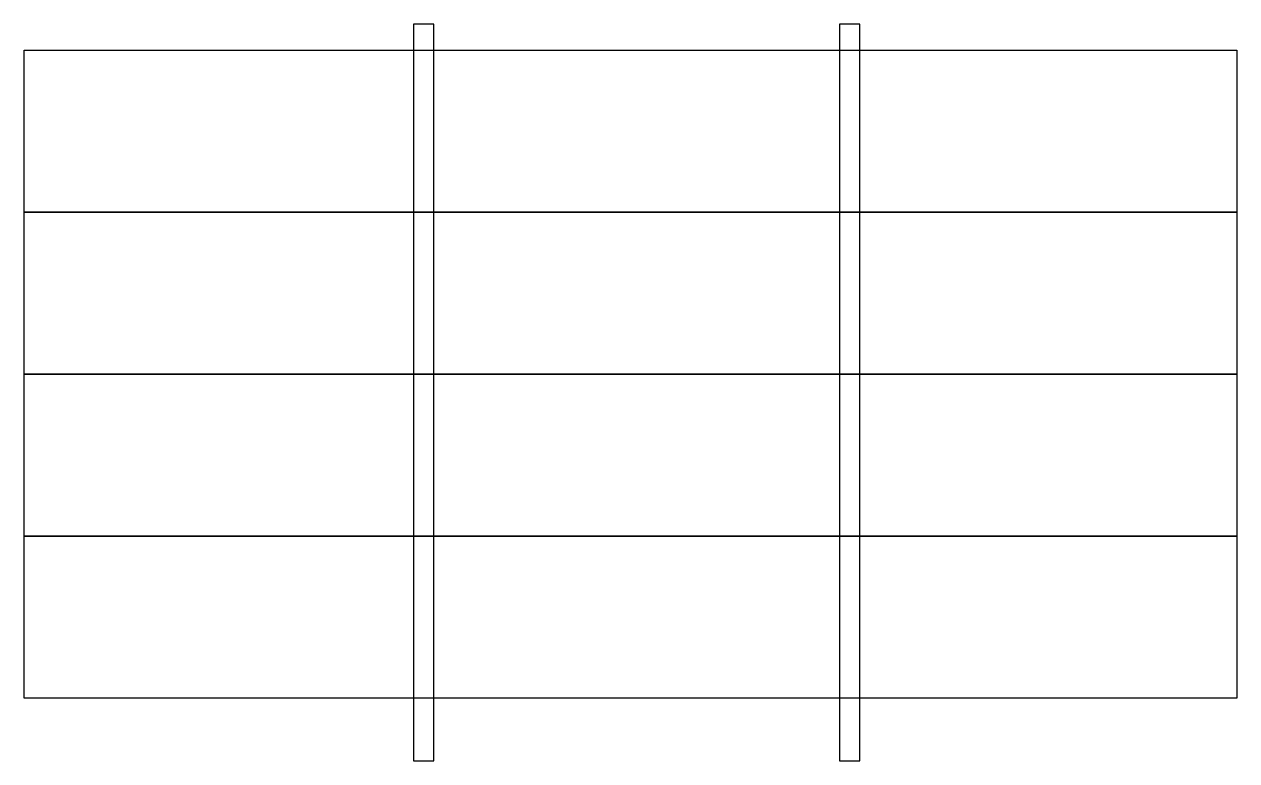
# Model space of a CAD drawing. Header units: millimetres. Extents: x 11898 to 12783, y 150 to 688.
import ezdxf

# ---------------------------------------------------------------- set-up
doc = ezdxf.new("R2010")
doc.units = ezdxf.units.MM
doc.header["$MEASUREMENT"] = 0
doc.layers.add('Drawers', color=1, linetype='Continuous', true_color=0xff0000)
doc.layers.add('Make2D$visible$lines', color=18, linetype='Continuous', true_color=0x000000)

msp = doc.modelspace()

# ---------------------------------------------------------------- linework, layer by layer
at = {"layer": 'Drawers'}
for points in [[(12181.73, 150.49), (12196.73, 150.49), (12196.73, 688.45), (12181.73, 688.45), (12181.73, 150.49)], [(12492.73, 150.49), (12507.73, 150.49), (12507.73, 688.45), (12492.73, 688.45), (12492.73, 150.49)]]:
    msp.add_lwpolyline(points, dxfattribs=at)
at = {"layer": 'Make2D$visible$lines'}
for points in [[(12782.73, 551.19), (11897.73, 551.19), (11897.73, 669.54), (12782.73, 669.54), (12782.73, 551.19)], [(12782.73, 432.84), (11897.73, 432.84), (11897.73, 551.19), (12782.73, 551.19), (12782.73, 432.84)], [(12782.73, 314.5), (11897.73, 314.5), (11897.73, 432.84), (12782.73, 432.84), (12782.73, 314.5)], [(12782.73, 196.15), (11897.73, 196.15), (11897.73, 314.5), (12782.73, 314.5), (12782.73, 196.15)]]:
    msp.add_lwpolyline(points, dxfattribs=at)

doc.saveas('drawing.dxf')
